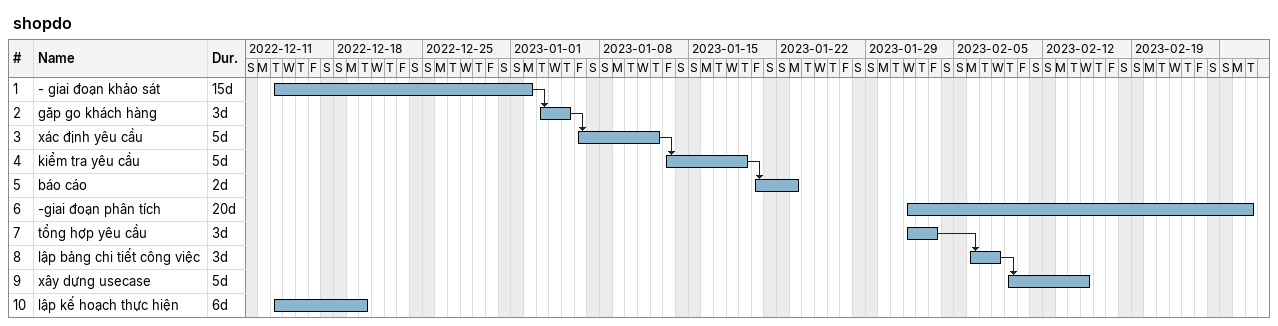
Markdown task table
shopdo

| ID | Task | Duration | Start | Finish | Predecessors |
|---|---|---|---|---|---|
| 1 | - giai đoạn khảo sát | 15d | 2022-12-13 | 2023-01-02 |  |
| 2 | găp go khách hàng | 3d | 2023-01-03 | 2023-01-05 | 1 |
| 3 | xác định yêu cầu | 5d | 2023-01-06 | 2023-01-12 | 2 |
| 4 | kiểm tra yêu cầu | 5d | 2023-01-13 | 2023-01-19 | 3 |
| 5 | báo cáo | 2d | 2023-01-20 | 2023-01-23 | 4 |
| 6 | -giai đoạn phân tích | 20d | 2023-02-01 | 2023-02-28 |  |
| 7 | tổng hợp yêu cầu | 3d | 2023-02-01 | 2023-02-03 |  |
| 8 | lập bảng chi tiết công việc | 3d | 2023-02-06 | 2023-02-08 | 7 |
| 9 | xây dựng usecase | 5d | 2023-02-09 | 2023-02-15 | 8 |
| 10 | lập kế hoạch thực hiện | 6d | 2022-12-13 | 2022-12-20 |  |
